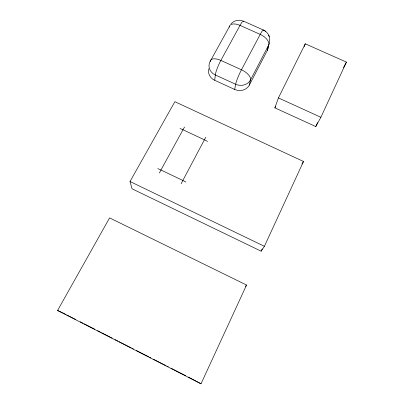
<?xml version="1.0" encoding="UTF-8"?>
<svg xmlns="http://www.w3.org/2000/svg" width="404" height="404" viewBox="0 0 404 404"><rect width="100%" height="100%" fill="white"/><g stroke="black" fill="none" stroke-linecap="round" stroke-linejoin="round"><path stroke-width="0.61" d="M269.342 38.501A10.974 9.544 11.9 0 1 268.771 44.869L267.241 50.611L249.308 85.148A11.024 9.853 10.7 0 1 234.673 89.441L214.721 80.305L215.317 74.972A11.378 1.818 -66.3 0 1 220.867 60.418L240.021 25.371A11.282 1.712 -66.8 0 1 243.683 21.69M234.673 89.441L235.638 84.259A11.418 1.404 -65.9 0 1 241.471 69.771L260.211 34.385A11.317 1.318 -66.3 0 1 263.514 30.598M249.308 85.148L250.546 79.906L268.771 44.869A10.984 5.919 28.8 0 0 260.211 34.385L240.021 25.371A10.979 5.863 30.3 0 0 229.129 27.124L210.105 61.509A11.191 9.933 7.9 0 0 215.317 74.972L235.638 84.259A11.226 9.999 10.7 0 0 250.546 79.906A11.241 5.328 28.5 0 0 241.471 69.771L220.867 60.418A11.231 5.277 29.7 0 0 210.105 61.509M274.892 107.858L278.412 97.919L305.262 43.804L346.42 62.105L320.877 117.281L315.766 126.568L274.892 107.858L275.73 106.161M304.172 46.682L305.262 43.804M261.136 251.187L264.398 246.314L303.505 161.474L174.856 101.692L130.022 181.512L132.068 188.804L261.136 251.187L262.191 248.894M201.02 383.8L246.546 285.042L109.59 217.892L57.58 310.484L201.02 383.8L188.451 377.124M315.766 126.568L317.61 122.584M343.491 67.574L346.42 62.105M301.975 164.09L303.505 161.474M245.43 286.502L246.546 285.042M231.058 23.801C233.84 20.695 238.446 19.392 242.415 20.72M243.43 21.114L263.352 29.987M278.412 97.919L320.877 117.281M57.58 310.484L62.302 312.676M130.022 181.512L264.398 246.314M62.822 312.918L65.63 314.352M66.751 314.923L75.725 319.508M80.209 321.801L83.012 323.235M84.133 323.811L94.794 329.255M97.596 330.689L100.399 332.123M101.52 332.694L112.176 338.143M114.983 339.577L117.786 341.006M118.907 341.582L131.244 347.889M132.366 348.46L133.487 349.036M136.294 350.465L148.632 356.772M149.753 357.348L150.874 357.919M153.677 359.353L166.019 365.66M167.14 366.231L168.261 366.807M171.064 368.241L185.648 375.69M263.625 30.123C266.736 31.593 268.993 34.633 269.62 38.006M264.438 30.547L264.888 30.861M265.191 31.068L265.655 31.386M268.68 35.158L268.897 35.693M269.034 36.027L269.246 36.547M185.86 182.058A12.044 3.262 27.8 0 0 182.84 180.467L160.964 170.018A12.034 3.232 28.4 0 0 157.777 168.665M181.214 183.714A12.039 1.636 -64.4 0 1 182.84 180.467L204.379 139.804A11.751 1.555 -65 0 1 205.803 137.259M159.428 173.013A11.994 2.121 -64.3 0 1 160.964 170.018L182.967 129.765A11.711 2.015 -65.1 0 1 184.542 127.088M180.032 128.573A11.736 4.02 28.8 0 1 182.967 129.765L204.379 139.804A11.751 4.06 28 0 1 207.525 141.491M268.155 46.258A10.777 9.413 11.9 0 1 267.241 50.611M214.721 80.305A10.989 9.787 7.9 0 1 208.898 68.7M229.129 27.124A10.933 9.484 9.6 0 1 229.583 26.386"/></g></svg>
